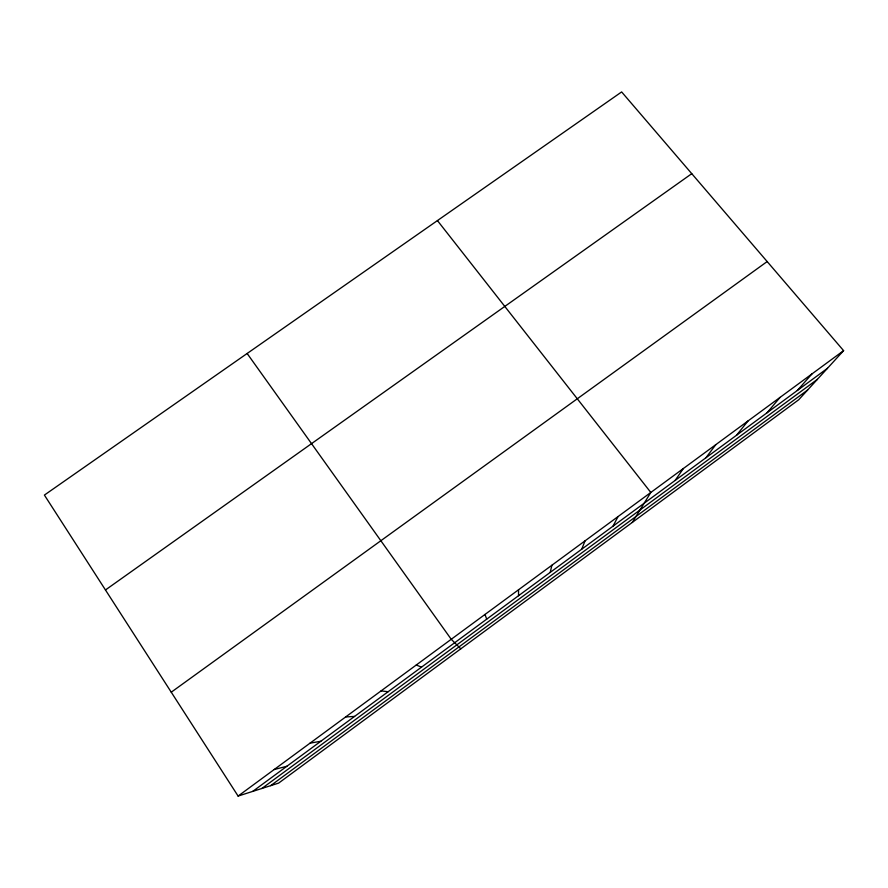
<?xml version="1.0" encoding="UTF-8"?>
<svg xmlns="http://www.w3.org/2000/svg" width="888" height="888" viewBox="0 0 888 888"><rect width="100%" height="100%" fill="white"/><g stroke="black" fill="none" stroke-linecap="round" stroke-linejoin="round"><path stroke-width="1.33" d="M518.537 595.715L518.537 589.765M550.205 572.405L551.903 565.234M581.696 549.228L585.07 540.836M613.009 526.173L618.037 516.583M632.289 522.444L650.815 492.463L437.429 220.579M675.124 480.441L683.416 468.487M705.927 457.764L715.817 444.644M736.563 435.209L748.04 420.945M767.043 412.787L780.075 397.38M797.346 390.476L811.932 373.948M843.6 350.649L798.723 399.755L278.61 783.116L238.106 796.07L44.4 495.082L621.633 91.93L843.6 350.649L238.106 796.07M252.725 791.397L827.483 368.287M261.86 788.477L817.36 379.365M270.64 785.669L807.603 390.043M171.251 692.196L767.165 261.56M105.461 589.965L691.763 173.671M274.17 769.541L286.868 766.255M310.023 743.167L320.823 741.258M345.643 716.96L354.578 716.416M381.063 690.908L388.145 691.708M416.25 665.012L421.511 667.143M460.805 648.828L451.237 639.282L247.142 353.48M484.992 614.452L486.702 619.147"/></g></svg>
